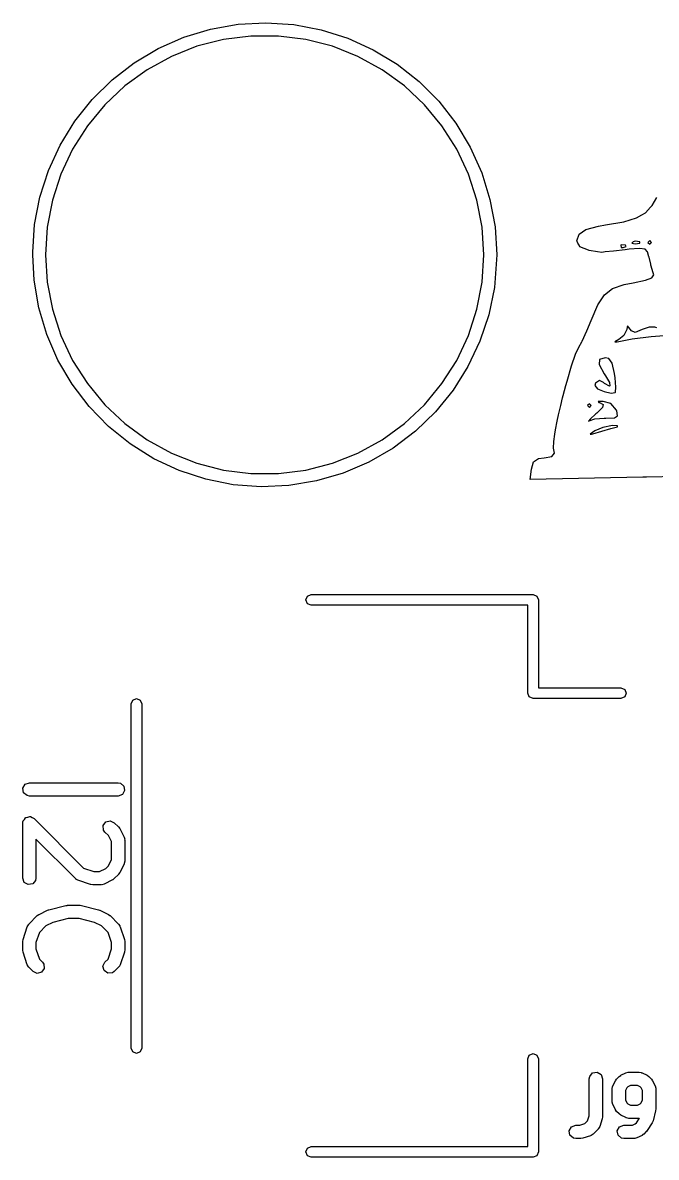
# Model space of a CAD drawing. Extents: x 83.3 to 116.7, y -116.8 to -83.3.
# Drawn here: x 83.27 to 90.41, y -96.17 to -83.39 of the extents above; entities that cross this region are included whole.
import ezdxf

# ---------------------------------------------------------------- set-up
doc = ezdxf.new("R2010")
doc.units = 0
doc.layers.add('BLACK', color=7, linetype='CONTINUOUS')

msp = doc.modelspace()

# ---------------------------------------------------------------- linework, layer by layer
at = {"layer": 'BLACK', "linetype": 'CONTINUOUS'}
for p, q in [((85.0885, -83.549), (85.3895, -83.4573)), ((85.3895, -83.4573), (85.6994, -83.4023)), ((85.6994, -83.4023), (86.0137, -83.385)), ((86.0137, -83.385), (86.3277, -83.4056)), ((86.3277, -83.4056), (86.6371, -83.4638)), ((86.6371, -83.4638), (86.9371, -83.5587)), ((84.8006, -83.6763), (85.0885, -83.549)), ((85.5372, -83.5739), (85.2368, -83.651)), ((85.8449, -83.535), (85.5372, -83.5739)), ((86.1551, -83.535), (85.8449, -83.535)), ((86.4628, -83.5739), (86.1551, -83.535)), ((86.7632, -83.651), (86.4628, -83.5739)), ((86.9371, -83.5587), (87.2236, -83.689)), ((84.5302, -83.8372), (84.8006, -83.6763)), ((85.2368, -83.651), (84.9484, -83.7652)), ((87.0516, -83.7652), (86.7632, -83.651)), ((87.2236, -83.689), (87.4924, -83.8527)), ((84.281, -84.0294), (84.5302, -83.8372)), ((84.9484, -83.7652), (84.6766, -83.9146)), ((87.3234, -83.9146), (87.0516, -83.7652)), ((87.4924, -83.8527), (87.7396, -84.0475)), ((84.6766, -83.9146), (84.4256, -84.0969)), ((87.5744, -84.0969), (87.3234, -83.9146)), ((84.0567, -84.2502), (84.281, -84.0294)), ((84.4256, -84.0969), (84.1995, -84.3093)), ((87.8005, -84.3093), (87.5744, -84.0969)), ((87.7396, -84.0475), (87.9615, -84.2707)), ((83.8605, -84.4964), (84.0567, -84.2502)), ((84.1995, -84.3093), (84.0018, -84.5482)), ((87.9982, -84.5482), (87.8005, -84.3093)), ((87.9615, -84.2707), (88.1551, -84.5188)), ((83.6954, -84.7643), (83.8605, -84.4964)), ((84.0018, -84.5482), (83.8356, -84.8101)), ((88.1644, -84.8101), (87.9982, -84.5482)), ((88.1551, -84.5188), (88.3174, -84.7885)), ((83.5636, -85.0501), (83.6954, -84.7643)), ((83.8356, -84.8101), (83.7036, -85.0908)), ((88.2964, -85.0908), (88.1644, -84.8101)), ((88.3174, -84.7885), (88.4462, -85.0757)), ((83.4672, -85.3497), (83.5636, -85.0501)), ((83.7036, -85.0908), (83.6077, -85.3858)), ((88.3923, -85.3858), (88.2964, -85.0908)), ((88.4462, -85.0757), (88.5395, -85.3762)), ((83.4074, -85.6587), (83.4672, -85.3497)), ((83.6077, -85.3858), (83.5496, -85.6904)), ((88.4504, -85.6904), (88.3923, -85.3858)), ((88.5395, -85.3762), (88.5961, -85.6858)), ((90.3659, -85.4447), (90.4193, -85.3541)), ((90.2509, -85.5504), (90.2911, -85.5274)), ((90.2911, -85.5274), (90.3484, -85.464)), ((90.3484, -85.464), (90.3659, -85.4447)), ((83.3851, -85.9726), (83.4074, -85.6587)), ((89.84, -85.6637), (90.0462, -85.6273)), ((90.0462, -85.6273), (90.1905, -85.5851)), ((90.1905, -85.5851), (90.2509, -85.5504)), ((83.5496, -85.6904), (83.5301, -86)), ((88.4699, -86), (88.4504, -85.6904)), ((88.5961, -85.6858), (88.615, -86)), ((89.52, -85.8424), (89.5431, -85.7694)), ((89.5431, -85.7694), (89.6198, -85.7164)), ((89.6198, -85.7164), (89.7608, -85.6772)), ((89.7608, -85.6772), (89.84, -85.6637)), ((89.5202, -85.8503), (89.52, -85.8424)), ((89.5308, -85.8704), (89.5202, -85.8503)), ((89.5428, -85.8933), (89.5308, -85.8704)), ((89.5528, -85.9124), (89.5428, -85.8933)), ((89.65, -85.9494), (89.5528, -85.9124)), ((90.0192, -85.8885), (90.0133, -85.8933)), ((90.0133, -85.8933), (90.0188, -85.9171)), ((90.0667, -85.8933), (90.0192, -85.8885)), ((90.04, -85.92), (90.0729, -85.9054)), ((90.0729, -85.9054), (90.0667, -85.8933)), ((90.1525, -85.8527), (90.1373, -85.8704)), ((90.1373, -85.8704), (90.1767, -85.8768)), ((90.1756, -85.8463), (90.1525, -85.8527)), ((90.2292, -85.8558), (90.1756, -85.8463)), ((90.1767, -85.8768), (90.2285, -85.8695)), ((90.2285, -85.8695), (90.229, -85.86)), ((90.229, -85.86), (90.2292, -85.8558)), ((90.34, -85.84), (90.32, -85.86)), ((90.32, -85.86), (90.34, -85.88)), ((90.36, -85.86), (90.34, -85.84)), ((90.34, -85.88), (90.36, -85.86)), ((83.3865, -86), (83.3851, -85.9726)), ((83.4008, -86.287), (83.3865, -86)), ((83.5301, -86), (83.5496, -86.3096)), ((88.4504, -86.3096), (88.4699, -86)), ((88.615, -86), (88.6144, -86.0548)), ((89.6586, -85.9513), (89.65, -85.9494)), ((89.7509, -85.9683), (89.6586, -85.9513)), ((89.8, -85.9733), (89.7509, -85.9683)), ((89.8365, -85.9688), (89.8, -85.9733)), ((89.933, -85.9579), (89.8365, -85.9688)), ((90.0647, -85.9435), (89.933, -85.9579)), ((90.0188, -85.9171), (90.04, -85.92)), ((90.1094, -85.9387), (90.0647, -85.9435)), ((90.2253, -85.9294), (90.1094, -85.9387)), ((90.2875, -85.9369), (90.2253, -85.9294)), ((90.3163, -85.9679), (90.2875, -85.9369)), ((90.3309, -86.0245), (90.3163, -85.9679)), ((90.3319, -86.0286), (90.3309, -86.0245)), ((90.3504, -86.1072), (90.3319, -86.0286)), ((88.6144, -86.0548), (88.5889, -86.3685)), ((90.3527, -86.117), (90.3504, -86.1072)), ((90.3797, -86.2053), (90.3527, -86.117)), ((83.4541, -86.5971), (83.4008, -86.287)), ((90.1541, -86.3148), (90.2915, -86.2869)), ((90.2915, -86.2869), (90.3636, -86.2602)), ((90.3636, -86.2602), (90.3846, -86.2277)), ((90.3846, -86.2277), (90.3797, -86.2053)), ((83.5496, -86.3096), (83.6077, -86.6142)), ((88.3923, -86.6142), (88.4504, -86.3096)), ((88.5889, -86.3685), (88.5259, -86.6768)), ((89.8287, -86.4502), (89.9219, -86.3793)), ((89.9219, -86.3793), (90.0527, -86.3351)), ((90.0527, -86.3351), (90.1541, -86.3148)), ((89.7543, -86.5648), (89.8287, -86.4502)), ((83.5443, -86.8987), (83.4541, -86.5971)), ((83.6077, -86.6142), (83.7036, -86.9092)), ((88.2964, -86.9092), (88.3923, -86.6142)), ((88.5259, -86.6768), (88.4263, -86.9754)), ((89.6795, -86.74), (89.7543, -86.5648)), ((89.6322, -86.8563), (89.6795, -86.74)), ((90.0882, -86.802), (90.0807, -86.8393)), ((90.118, -86.8382), (90.0882, -86.802)), ((83.67, -87.1872), (83.5443, -86.8987)), ((83.7036, -86.9092), (83.8356, -87.1899)), ((88.1644, -87.1899), (88.2964, -86.9092)), ((89.5792, -86.9722), (89.6322, -86.8563)), ((90.048, -86.9097), (89.99, -86.9551)), ((90.0806, -86.8439), (90.048, -86.9097)), ((90.0807, -86.8393), (90.0806, -86.8439)), ((90.1333, -86.8589), (90.118, -86.8382)), ((90.1767, -86.8753), (90.1333, -86.8589)), ((90.1401, -86.9462), (90.3545, -86.92)), ((90.2536, -86.8434), (90.1767, -86.8753)), ((90.332, -86.8148), (90.2536, -86.8434)), ((90.3962, -86.8176), (90.332, -86.8148)), ((90.3545, -86.92), (90.6008, -86.903)), ((90.4192, -86.8229), (90.3962, -86.8176)), ((88.4263, -86.9754), (88.2915, -87.2598)), ((89.503, -87.1196), (89.5391, -87.0426)), ((89.5391, -87.0426), (89.541, -87.04)), ((89.541, -87.04), (89.5734, -86.9826)), ((89.5734, -86.9826), (89.5792, -86.9722)), ((89.99, -86.9551), (89.9474, -86.9826)), ((89.9474, -86.9826), (89.9717, -86.9819)), ((89.9717, -86.9819), (90.1401, -86.9462)), ((83.8295, -87.4585), (83.67, -87.1872)), ((83.8356, -87.1899), (84.0018, -87.4518)), ((87.9982, -87.4518), (88.1644, -87.1899)), ((89.4575, -87.2532), (89.503, -87.1196)), ((89.7734, -87.1785), (89.77, -87.2374)), ((89.8375, -87.16), (89.7734, -87.1785)), ((89.8802, -87.1701), (89.8375, -87.16)), ((89.9168, -87.2229), (89.8802, -87.1701)), ((88.2915, -87.2598), (88.1236, -87.526)), ((89.4076, -87.4242), (89.4575, -87.2532)), ((89.77, -87.2374), (89.8275, -87.3419)), ((89.9417, -87.3375), (89.9168, -87.2229)), ((89.3944, -87.4746), (89.4076, -87.4242)), ((89.7278, -87.4471), (89.72, -87.4746)), ((89.7731, -87.4185), (89.7278, -87.4471)), ((89.8196, -87.4393), (89.7731, -87.4185)), ((89.8283, -87.4508), (89.8196, -87.4393)), ((89.8275, -87.3419), (89.8427, -87.3638)), ((89.8427, -87.3638), (89.8866, -87.439)), ((89.8866, -87.439), (89.8907, -87.4783)), ((89.9484, -87.387), (89.9417, -87.3375)), ((89.9573, -87.4917), (89.9484, -87.387)), ((84.0205, -87.7087), (83.8295, -87.4585)), ((84.0018, -87.4518), (84.1995, -87.6907)), ((87.8005, -87.6907), (87.9982, -87.4518)), ((88.1236, -87.526), (87.9249, -87.77)), ((89.3656, -87.5844), (89.3944, -87.4746)), ((89.72, -87.4746), (89.7521, -87.5096)), ((89.7521, -87.5096), (89.825, -87.5418)), ((89.825, -87.5418), (89.9033, -87.5601)), ((89.8851, -87.48), (89.8283, -87.4508)), ((89.8907, -87.4783), (89.8851, -87.48)), ((89.9033, -87.5601), (89.9517, -87.5532)), ((89.9517, -87.5532), (89.9542, -87.5494)), ((89.9542, -87.5494), (89.9573, -87.4917)), ((84.1995, -87.6907), (84.4256, -87.9031)), ((87.5744, -87.9031), (87.8005, -87.6907)), ((89.313, -87.8029), (89.3374, -87.7)), ((89.3374, -87.7), (89.3578, -87.6138)), ((89.3578, -87.6138), (89.3656, -87.5844)), ((89.66, -87.68), (89.64, -87.7)), ((89.64, -87.7), (89.66, -87.72)), ((89.68, -87.7), (89.66, -87.68)), ((89.66, -87.72), (89.68, -87.7)), ((89.8157, -87.6528), (89.7571, -87.6535)), ((89.7571, -87.6535), (89.7679, -87.6647)), ((89.7679, -87.6647), (89.774, -87.6665)), ((89.774, -87.6665), (89.8152, -87.6858)), ((89.8152, -87.6858), (89.8067, -87.7192)), ((89.9017, -87.6743), (89.8157, -87.6528)), ((89.9644, -87.75), (89.9017, -87.6743)), ((84.2401, -87.9341), (84.0205, -87.7087)), ((87.9249, -87.77), (87.6983, -87.9885)), ((89.2983, -87.8741), (89.313, -87.8029)), ((89.7324, -87.7937), (89.6698, -87.8526)), ((89.7428, -87.7842), (89.7324, -87.7937)), ((89.8067, -87.7192), (89.7428, -87.7842)), ((89.9433, -87.8357), (89.9778, -87.8136)), ((89.968, -87.7601), (89.9644, -87.75)), ((89.9778, -87.8136), (89.968, -87.7601)), ((84.4852, -88.1316), (84.2401, -87.9341)), ((84.4256, -87.9031), (84.6766, -88.0854)), ((87.3234, -88.0854), (87.5744, -87.9031)), ((89.278, -87.9727), (89.2983, -87.8741)), ((89.6698, -87.8526), (89.6501, -87.8741)), ((89.6501, -87.8741), (89.6564, -87.87)), ((89.6564, -87.87), (89.7199, -87.8503)), ((89.7199, -87.8503), (89.8251, -87.8403)), ((89.81, -87.9447), (89.72, -87.9842)), ((89.7985, -87.9872), (89.9, -87.9591)), ((89.92, -87.9255), (89.81, -87.9447)), ((89.8251, -87.8403), (89.8467, -87.84)), ((89.8467, -87.84), (89.9433, -87.8357)), ((89.9, -87.9591), (89.9758, -87.9378)), ((89.9775, -87.9286), (89.92, -87.9255)), ((89.9758, -87.9378), (89.9775, -87.9286)), ((84.6766, -88.0854), (84.9484, -88.2348)), ((87.0516, -88.2348), (87.3234, -88.0854)), ((87.6983, -87.9885), (87.4471, -88.1781)), ((89.2573, -88.104), (89.2703, -88.0211)), ((89.2703, -88.0211), (89.278, -87.9727)), ((89.72, -87.9842), (89.6668, -88.0211)), ((89.6668, -88.0211), (89.6851, -88.0227)), ((89.6851, -88.0227), (89.7, -88.0178)), ((89.7, -88.0178), (89.7985, -87.9872)), ((84.7522, -88.2981), (84.4852, -88.1316)), ((87.4471, -88.1781), (87.175, -88.3362)), ((89.2559, -88.178), (89.2573, -88.104)), ((89.2647, -88.2351), (89.2559, -88.178)), ((85.0374, -88.4314), (84.7522, -88.2981)), ((84.9484, -88.2348), (85.2368, -88.349)), ((86.7632, -88.349), (87.0516, -88.2348)), ((87.175, -88.3362), (86.8858, -88.4604)), ((89.0067, -88.4165), (89.029, -88.3333)), ((89.029, -88.3333), (89.0878, -88.2969)), ((89.0878, -88.2969), (89.1501, -88.2875)), ((89.1501, -88.2875), (89.2377, -88.2717)), ((89.2377, -88.2717), (89.2647, -88.2351)), ((85.3364, -88.5294), (85.0374, -88.4314)), ((85.2368, -88.349), (85.5372, -88.4261)), ((85.5372, -88.4261), (85.8449, -88.465)), ((85.8449, -88.465), (86.1551, -88.465)), ((86.1551, -88.465), (86.4628, -88.4261)), ((86.4628, -88.4261), (86.7632, -88.349)), ((86.8858, -88.4604), (86.5838, -88.549)), ((88.9934, -88.5331), (89.0067, -88.4165)), ((85.6451, -88.5908), (85.3364, -88.5294)), ((85.9589, -88.6147), (85.6451, -88.5908)), ((86.5838, -88.549), (86.2733, -88.6007)), ((90.2632, -88.5065), (88.9934, -88.5331)), ((90.3021, -88.5057), (90.2632, -88.5065)), ((90.6606, -88.4989), (90.3021, -88.5057)), ((86.2733, -88.6007), (85.9589, -88.6147)), ((86.465, -89.89), (86.4826, -89.8476)), ((86.4826, -89.8476), (86.525, -89.83)), ((86.525, -89.83), (89.025, -89.83)), ((89.025, -89.83), (89.0674, -89.8476)), ((89.0674, -89.8476), (89.085, -89.89)), ((86.4826, -89.9324), (86.465, -89.89)), ((86.525, -89.95), (86.4826, -89.9324)), ((88.965, -89.95), (86.525, -89.95)), ((88.965, -90.94), (88.965, -89.95)), ((89.085, -89.89), (89.085, -90.88)), ((89.085, -90.88), (90.015, -90.88)), ((90.015, -90.88), (90.0574, -90.8976)), ((90.0574, -90.8976), (90.075, -90.94)), ((84.495, -91.06), (84.5126, -91.0176)), ((84.5126, -91.0176), (84.555, -91)), ((84.555, -91), (84.5974, -91.0176)), ((84.5974, -91.0176), (84.615, -91.06)), ((88.9826, -90.9824), (88.965, -90.94)), ((89.025, -91), (88.9826, -90.9824)), ((90.015, -91), (89.025, -91)), ((90.0574, -90.9824), (90.015, -91)), ((90.075, -90.94), (90.0574, -90.9824)), ((84.495, -94.94), (84.495, -91.06)), ((84.615, -91.06), (84.615, -94.94)), ((83.2738, -92.0108), (83.2994, -91.9664)), ((83.2827, -92.0613), (83.2738, -92.0108)), ((83.2994, -91.9664), (83.3476, -91.9488)), ((83.3476, -91.9488), (84.3476, -91.9488)), ((84.3476, -91.9488), (84.3733, -91.9533)), ((84.3733, -91.9533), (84.4126, -91.9863)), ((84.4215, -92.0368), (84.3958, -92.0813)), ((84.4126, -91.9863), (84.4215, -92.0368)), ((83.322, -92.0943), (83.2827, -92.0613)), ((83.3476, -92.0988), (83.322, -92.0943)), ((84.3476, -92.0988), (83.3476, -92.0988)), ((84.3958, -92.0813), (84.3476, -92.0988)), ((83.2726, -92.4048), (83.2755, -92.3886)), ((83.2726, -93.0238), (83.2726, -92.4048)), ((83.2752, -92.3853), (83.2763, -92.3837)), ((83.2755, -92.3886), (83.2752, -92.3853)), ((83.2763, -92.3837), (83.2771, -92.3791)), ((83.2771, -92.3791), (83.2917, -92.3618)), ((83.2917, -92.3618), (83.3046, -92.3433)), ((83.3046, -92.3433), (83.3079, -92.3424)), ((83.3079, -92.3424), (83.3101, -92.3398)), ((83.3101, -92.3398), (83.3324, -92.3359)), ((83.3324, -92.3359), (83.3542, -92.33)), ((83.3542, -92.33), (83.3573, -92.3315)), ((83.3573, -92.3315), (83.3606, -92.3309)), ((83.3606, -92.3309), (83.3802, -92.3422)), ((83.3802, -92.3422), (83.4007, -92.3517)), ((83.4007, -92.3517), (83.9596, -92.9106)), ((84.1799, -92.433), (84.2094, -92.3909)), ((84.1844, -92.4841), (84.1799, -92.433)), ((84.2094, -92.3909), (84.2589, -92.3777)), ((84.2589, -92.3777), (84.3054, -92.3993)), ((84.3054, -92.3993), (84.353, -92.447)), ((84.1993, -92.5054), (84.1844, -92.4841)), ((84.2384, -92.5444), (84.1993, -92.5054)), ((84.2726, -92.6129), (84.2384, -92.5444)), ((84.353, -92.447), (84.3659, -92.4653)), ((84.3659, -92.4653), (84.3671, -92.4665)), ((84.3671, -92.4665), (84.4147, -92.5617)), ((84.4147, -92.5617), (84.4221, -92.5867)), ((83.866, -93.0292), (83.4226, -92.5858)), ((83.4226, -92.5858), (83.4226, -93.0238)), ((84.2726, -92.8156), (84.2726, -92.6129)), ((84.4221, -92.5867), (84.4211, -92.591)), ((84.4211, -92.591), (84.4226, -92.5952)), ((84.4226, -92.5952), (84.4226, -92.8333)), ((84.2384, -92.8841), (84.2726, -92.8156)), ((83.9596, -92.9106), (84.0741, -92.9488)), ((84.1394, -92.9488), (84.208, -92.9146)), ((84.208, -92.9146), (84.2384, -92.8841)), ((84.4147, -92.8669), (84.3671, -92.9621)), ((84.4152, -92.8624), (84.4147, -92.8669)), ((84.4181, -92.859), (84.4152, -92.8624)), ((84.4226, -92.8333), (84.4181, -92.859)), ((83.2902, -93.072), (83.2726, -93.0238)), ((83.3346, -93.0977), (83.2902, -93.072)), ((83.4181, -93.0495), (83.3851, -93.0888)), ((83.4226, -93.0238), (83.4181, -93.0495)), ((83.8701, -93.0311), (83.866, -93.0292)), ((83.8724, -93.0349), (83.8701, -93.0311)), ((83.8953, -93.0473), (83.8724, -93.0349)), ((84.0382, -93.095), (83.8953, -93.0473)), ((84.0741, -92.9488), (84.1394, -92.9488)), ((84.2859, -93.0433), (84.1907, -93.0909)), ((84.287, -93.0421), (84.2859, -93.0433)), ((84.3054, -93.0292), (84.287, -93.0421)), ((84.353, -92.9816), (84.3054, -93.0292)), ((84.3537, -92.9801), (84.353, -92.9816)), ((84.3671, -92.9621), (84.3537, -92.9801)), ((83.3851, -93.0888), (83.3346, -93.0977)), ((84.0398, -93.0949), (84.0382, -93.095)), ((84.0619, -93.0988), (84.0398, -93.0949)), ((84.1571, -93.0988), (84.0619, -93.0988)), ((84.1614, -93.0973), (84.1571, -93.0988)), ((84.1657, -93.0983), (84.1614, -93.0973)), ((84.1907, -93.0909), (84.1657, -93.0983)), ((83.7729, -93.3309), (83.7762, -93.3298)), ((83.7762, -93.3298), (83.919, -93.3298)), ((83.919, -93.3298), (83.9338, -93.3324)), ((83.3422, -93.5422), (83.4374, -93.447)), ((83.4374, -93.447), (83.4558, -93.4341)), ((83.4558, -93.4341), (83.4569, -93.4329)), ((83.4569, -93.4329), (83.5522, -93.3853)), ((83.5522, -93.3853), (83.5646, -93.3816)), ((83.5646, -93.3816), (83.5675, -93.3796)), ((83.5675, -93.3796), (83.758, -93.332)), ((83.758, -93.332), (83.7729, -93.3309)), ((83.9338, -93.3324), (83.9372, -93.332)), ((83.9372, -93.332), (84.1277, -93.3796)), ((84.1277, -93.3796), (84.1395, -93.3849)), ((84.1395, -93.3849), (84.1431, -93.3853)), ((84.1431, -93.3853), (84.2383, -93.4329)), ((84.2383, -93.4329), (84.2563, -93.4463)), ((84.2563, -93.4463), (84.2578, -93.447)), ((84.2578, -93.447), (84.353, -93.5422)), ((83.2765, -93.7144), (83.3241, -93.5715)), ((83.3241, -93.5715), (83.3365, -93.5486)), ((83.3365, -93.5486), (83.3403, -93.5463)), ((83.3403, -93.5463), (83.3422, -93.5422)), ((83.5349, -93.5616), (83.4608, -93.6358)), ((83.6119, -93.5231), (83.5349, -93.5616)), ((83.7854, -93.4798), (83.6119, -93.5231)), ((83.9098, -93.4798), (83.7854, -93.4798)), ((84.0833, -93.5231), (83.9098, -93.4798)), ((84.1603, -93.5616), (84.0833, -93.5231)), ((84.2344, -93.6358), (84.1603, -93.5616)), ((84.353, -93.5422), (84.368, -93.5635)), ((84.368, -93.5635), (84.3684, -93.568)), ((84.3684, -93.568), (84.3712, -93.5715)), ((84.3712, -93.5715), (84.4188, -93.7144)), ((83.4608, -93.6358), (83.4226, -93.7503)), ((84.2726, -93.7503), (84.2344, -93.6358)), ((83.2726, -93.7381), (83.2765, -93.716)), ((83.2726, -93.8333), (83.2726, -93.7381)), ((83.2732, -93.8349), (83.2726, -93.8333)), ((83.2765, -93.8571), (83.2732, -93.8349)), ((83.2765, -93.716), (83.2765, -93.7144)), ((83.4226, -93.7503), (83.4226, -93.8212)), ((83.4226, -93.8212), (83.4608, -93.9357)), ((84.2344, -93.9357), (84.2726, -93.8212)), ((84.2726, -93.8212), (84.2726, -93.7503)), ((84.4226, -93.8333), (84.4187, -93.8554)), ((84.4188, -93.7144), (84.4221, -93.7366)), ((84.4221, -93.7366), (84.4226, -93.7381)), ((84.4226, -93.7381), (84.4226, -93.8333)), ((83.3241, -93.9999), (83.2765, -93.8571)), ((83.4608, -93.9357), (83.4959, -93.9708)), ((84.1993, -93.9708), (84.2344, -93.9357)), ((84.4188, -93.8571), (84.3712, -93.9999)), ((84.4187, -93.8554), (84.4188, -93.8571)), ((83.3269, -94.0034), (83.3241, -93.9999)), ((83.3273, -94.0079), (83.3269, -94.0034)), ((83.3422, -94.0292), (83.3273, -94.0079)), ((83.3898, -94.0768), (83.3422, -94.0292)), ((83.4363, -94.0985), (83.3898, -94.0768)), ((83.4859, -94.0852), (83.4363, -94.0985)), ((83.5153, -94.0432), (83.4859, -94.0852)), ((83.4959, -93.9708), (83.5108, -93.9921)), ((83.5108, -93.9921), (83.5153, -94.0432)), ((84.1777, -94.0173), (84.1993, -93.9708)), ((84.1909, -94.0668), (84.1777, -94.0173)), ((84.233, -94.0963), (84.1909, -94.0668)), ((84.2841, -94.0918), (84.233, -94.0963)), ((84.3054, -94.0768), (84.2841, -94.0918)), ((84.353, -94.0292), (84.3054, -94.0768)), ((84.3549, -94.0252), (84.353, -94.0292)), ((84.3587, -94.0228), (84.3549, -94.0252)), ((84.3712, -93.9999), (84.3587, -94.0228)), ((84.5126, -94.9824), (84.495, -94.94)), ((84.555, -95), (84.5126, -94.9824)), ((84.5974, -94.9824), (84.555, -95)), ((84.615, -94.94), (84.5974, -94.9824)), ((88.965, -95.06), (88.9826, -95.0176)), ((88.965, -96.05), (88.965, -95.06)), ((88.9826, -95.0176), (89.025, -95)), ((89.025, -95), (89.0674, -95.0176)), ((89.0674, -95.0176), (89.085, -95.06)), ((89.085, -95.06), (89.085, -96.11)), ((89.6633, -95.259), (89.6963, -95.2197)), ((89.6963, -95.2197), (89.7468, -95.2108)), ((89.7468, -95.2108), (89.7912, -95.2364)), ((89.7912, -95.2364), (89.8088, -95.2846)), ((89.995, -95.2602), (90.0134, -95.2473)), ((90.0134, -95.2473), (90.0145, -95.2461)), ((90.0145, -95.2461), (90.0716, -95.2176)), ((90.0716, -95.2176), (90.0966, -95.2101)), ((90.0966, -95.2101), (90.101, -95.2112)), ((90.101, -95.2112), (90.1052, -95.2096)), ((90.1052, -95.2096), (90.2195, -95.2096)), ((90.2195, -95.2096), (90.2451, -95.2142)), ((90.2451, -95.2142), (90.2486, -95.217)), ((90.2486, -95.217), (90.253, -95.2176)), ((90.253, -95.2176), (90.3101, -95.2461)), ((90.3101, -95.2461), (90.3282, -95.2595)), ((89.6588, -95.2846), (89.6633, -95.259)), ((89.6588, -95.701), (89.6588, -95.2846)), ((89.8088, -95.2846), (89.8088, -95.7132)), ((89.9159, -95.3989), (89.9204, -95.3733)), ((89.9204, -95.3733), (89.9233, -95.3698)), ((89.9233, -95.3698), (89.9238, -95.3654)), ((89.9238, -95.3654), (89.9524, -95.3082)), ((89.9524, -95.3082), (89.9657, -95.2902)), ((89.9657, -95.2902), (89.9664, -95.2887)), ((89.9664, -95.2887), (89.995, -95.2602)), ((90.0925, -95.3748), (90.0811, -95.3862)), ((90.1229, -95.3596), (90.0925, -95.3748)), ((90.2018, -95.3596), (90.1229, -95.3596)), ((90.2322, -95.3748), (90.2018, -95.3596)), ((90.2435, -95.3862), (90.2322, -95.3748)), ((90.3282, -95.2595), (90.3296, -95.2602)), ((90.3296, -95.2602), (90.3582, -95.2887)), ((90.3582, -95.2887), (90.3711, -95.3071)), ((90.3711, -95.3071), (90.3723, -95.3082)), ((90.3723, -95.3082), (90.4008, -95.3654)), ((90.4008, -95.3654), (90.4083, -95.3903)), ((89.9159, -95.5418), (89.9159, -95.3989)), ((90.0811, -95.3862), (90.0659, -95.4166)), ((90.0659, -95.4166), (90.0659, -95.5241)), ((90.2588, -95.4166), (90.2435, -95.3862)), ((90.2588, -95.5241), (90.2588, -95.4166)), ((90.4083, -95.3903), (90.4072, -95.3947)), ((90.4072, -95.3947), (90.4088, -95.3989)), ((90.4088, -95.3989), (90.4088, -95.6275)), ((89.9174, -95.546), (89.9159, -95.5418)), ((89.9164, -95.5504), (89.9174, -95.546)), ((89.9238, -95.5753), (89.9164, -95.5504)), ((89.9524, -95.6325), (89.9238, -95.5753)), ((90.0659, -95.5241), (90.0811, -95.5545)), ((90.0811, -95.5545), (90.0925, -95.5659)), ((90.0925, -95.5659), (90.1229, -95.5811)), ((90.1229, -95.5811), (90.2018, -95.5811)), ((90.2018, -95.5811), (90.2322, -95.5659)), ((90.2322, -95.5659), (90.2435, -95.5545)), ((90.2435, -95.5545), (90.2588, -95.5241)), ((90.4088, -95.6275), (90.4062, -95.6422)), ((89.6075, -95.7905), (89.6396, -95.7584)), ((89.6396, -95.7584), (89.6588, -95.701)), ((89.8049, -95.7369), (89.7763, -95.8226)), ((89.8088, -95.7132), (89.8049, -95.7353)), ((89.8049, -95.7353), (89.8049, -95.7369)), ((89.9536, -95.6336), (89.9524, -95.6325)), ((89.9664, -95.652), (89.9536, -95.6336)), ((89.995, -95.6805), (89.9664, -95.652)), ((89.9965, -95.6812), (89.995, -95.6805)), ((90.0145, -95.6946), (89.9965, -95.6812)), ((90.0716, -95.7231), (90.0145, -95.6946)), ((90.0761, -95.7237), (90.0716, -95.7231)), ((90.0795, -95.7265), (90.0761, -95.7237)), ((90.1052, -95.7311), (90.0795, -95.7265)), ((90.2195, -95.7311), (90.1052, -95.7311)), ((90.1897, -95.7797), (90.2231, -95.7298)), ((90.2231, -95.7298), (90.2195, -95.7311)), ((90.4065, -95.6457), (90.3779, -95.76)), ((90.4062, -95.6422), (90.4065, -95.6457)), ((89.4313, -95.8716), (89.457, -95.8272)), ((89.4402, -95.9221), (89.4313, -95.8716)), ((89.457, -95.8272), (89.5052, -95.8096)), ((89.5052, -95.8096), (89.5502, -95.8096)), ((89.5502, -95.8096), (89.6075, -95.7905)), ((89.7582, -95.852), (89.7011, -95.9091)), ((89.7601, -95.8479), (89.7582, -95.852)), ((89.7639, -95.8455), (89.7601, -95.8479)), ((89.7763, -95.8226), (89.7639, -95.8455)), ((89.9742, -95.8716), (89.9998, -95.8272)), ((89.9831, -95.9221), (89.9742, -95.8716)), ((89.9998, -95.8272), (90.048, -95.8096)), ((90.048, -95.8096), (90.1446, -95.8096)), ((90.1446, -95.8096), (90.175, -95.7944)), ((90.175, -95.7944), (90.1897, -95.7797)), ((90.3011, -95.8805), (90.2725, -95.9091)), ((90.3025, -95.8774), (90.3011, -95.8805)), ((90.3104, -95.8691), (90.3025, -95.8774)), ((90.3676, -95.7834), (90.3104, -95.8691)), ((90.3677, -95.783), (90.3676, -95.7834)), ((90.3779, -95.76), (90.3677, -95.783)), ((89.4795, -95.9551), (89.4402, -95.9221)), ((89.5052, -95.9596), (89.4795, -95.9551)), ((89.5623, -95.9596), (89.5052, -95.9596)), ((89.5639, -95.9591), (89.5623, -95.9596)), ((89.586, -95.9558), (89.5639, -95.9591)), ((89.6718, -95.9272), (89.586, -95.9558)), ((89.6753, -95.9244), (89.6718, -95.9272)), ((89.6797, -95.924), (89.6753, -95.9244)), ((89.7011, -95.9091), (89.6797, -95.924)), ((90.0224, -95.9551), (89.9831, -95.9221)), ((90.048, -95.9596), (90.0224, -95.9551)), ((90.1623, -95.9596), (90.048, -95.9596)), ((90.1665, -95.9581), (90.1623, -95.9596)), ((90.1709, -95.9591), (90.1665, -95.9581)), ((90.1959, -95.9517), (90.1709, -95.9591)), ((90.253, -95.9231), (90.1959, -95.9517)), ((90.2541, -95.922), (90.253, -95.9231)), ((90.2725, -95.9091), (90.2541, -95.922)), ((86.465, -96.11), (86.4826, -96.0676)), ((86.4826, -96.1524), (86.465, -96.11)), ((86.4826, -96.0676), (86.525, -96.05)), ((86.525, -96.05), (88.965, -96.05)), ((89.085, -96.11), (89.0674, -96.1524)), ((86.525, -96.17), (86.4826, -96.1524)), ((89.025, -96.17), (86.525, -96.17)), ((89.0674, -96.1524), (89.025, -96.17))]:
    msp.add_line(p, q, dxfattribs=at)

doc.saveas('drawing.dxf')
